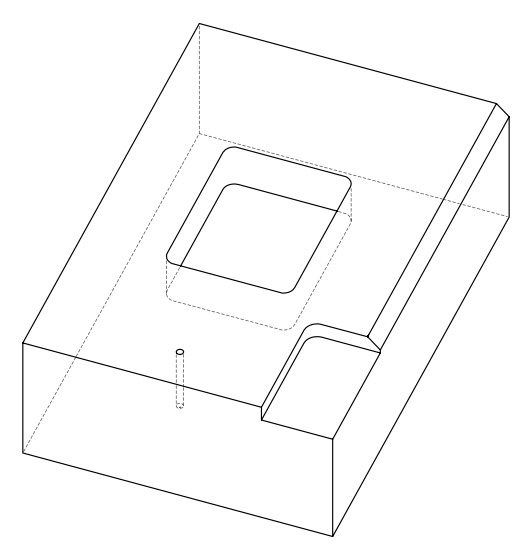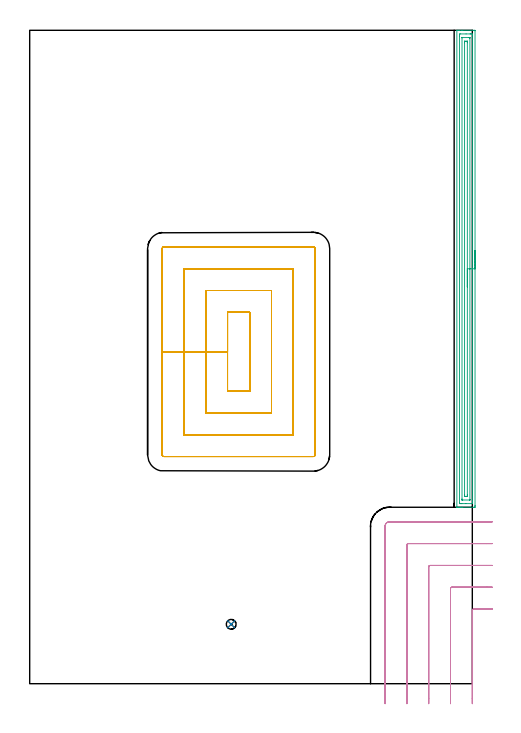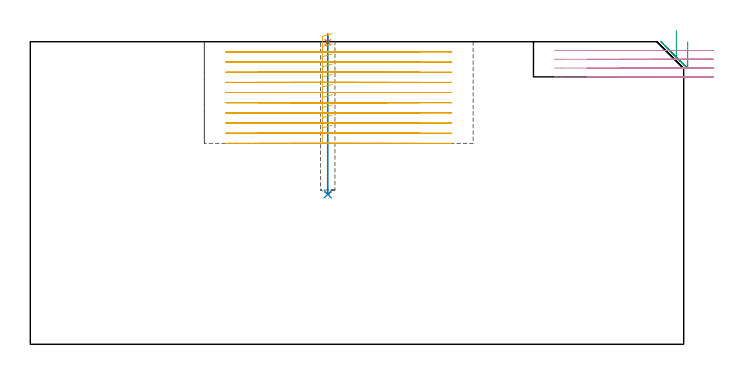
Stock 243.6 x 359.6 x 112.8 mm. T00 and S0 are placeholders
(PLAN: 5 operations, 3 tool changes, 36 min)
(1 SPOT_DRILL | STEP1POCKET | NXT0321_9005460120000 | 0.03 min | 0 mm3)
(2 DRILL_BLIND_HOLE_INTO_CENTER | STEP1POCKET | UGT0301_449 | 0.24 min | 1264 mm3)
(3 AREA_MILL | FG_CHAMFER_SURFACE | UGT0205_001 | 8.62 min | 13420 mm3)
(4 MILL_CORNER_NOTCH_RECTANGULAR | CORNER_NOTCH_RECTANGULAR | NXT0201_012 | Follow Part, ap 4, ae 75% | 4.9 min | 70756 mm3)
(5 MILL_RECTANGULAR_POCKET | POCKET_RECTANGULAR_STRAIGHT | NXT0201_012 | Follow Part, ap 4, ae 75% | 22.22 min | 496319 mm3)
(TOOL NXT0321_9005460120000 | NC Spot Drill, 142deg, 12mm, Carbide, Uncoated | D12 PA142 FL30 Z2)
(TOOL UGT0301_449 | Carbide Drill 5.4 mm | D5.4 PA118 FL57 Z2)
(TOOL UGT0205_001 | Chamfer Mill 20 x 3 x 45 deg. | D20 FL50 Z2)
(TOOL NXT0201_012 | ENDMILL 16mm [2P460-1600-NA 1630] | D16 FL38 Z6)
(OP 1 SPOT_DRILL)
G17 G21 G94 G90
T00 M6
G54
G17 G0 G90 X110.9 Y32.7 S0 M3
G43 Z122.8 H0
G94 G81 G98 Z112.568 F250. R115.8
G80
M5
M2
(OP 2 DRILL_BLIND_HOLE_INTO_CENTER)
G17 G21 G94 G90
T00 M6
G54
G17 G0 G90 X110.9 Y32.7 S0 M3
G43 Z122.8 H0
G94 G81 G98 Z55.9 F250. R114.8
G80
M5
M2
(OP 3 AREA_MILL)
G17 G21 G94 G90
T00 M6
G54
G17 G0 G90 X245.1 Y238.35 S1061 M3
G43 Z122.8 H0
Z112.8
G94 G1 Y238.312 Z111.928 F250.
Y238.198 Z111.064
Y238.009 Z110.212
Y237.747 Z109.38
Y237.413 Z108.574
Y237.01 Z107.8
Y236.542 Z107.064
Y236.011 Z106.372
Y235.421 Z105.729
Y234.778 Z105.14
Y234.086 Z104.608
Y233.35 Z104.14
Y232.576 Z103.737
Y231.77 Z103.403
Y230.938 Z103.141
Y230.087 Z102.952
Y229.222 Z102.838
Y228.35 Z102.8
Y98.031
X245.099 Y97.697 Z102.801
X245.094 Y97.146 Z102.804
X245.092 Y97.108 Z102.806
X244.544 Y97.1 Z103.353
X238.322 Z109.572
X237.734 Z110.163
X237.433 Z110.463
X236.845 Z111.051
X236.544 Z111.351
X235.943 Z111.956
X235.475 Z112.424
X235.136 Y97.107 Z112.756
X235.103 Y97.11 Z112.788
X235.1 Y97.251 Z112.8
Y359.449
X235.103 Y359.591 Z112.788
X235.137 Y359.6 Z112.753
X235.476 Z112.423
X235.943 Z111.956
X236.544 Z111.351
X237.734 Z110.163
X238.322 Z109.572
X244.544 Z103.353
X244.841 Y359.598 Z103.056
X245.092 Y359.59 Z102.806
X245.099 Y359.339 Z102.799
X245.1 Y228.35 Z102.8
X243.686 Z104.214
Y100.372
X243.685 Y99.48 Z104.215
X243.684 Y99.452 Z104.216
X243.656 Y99.11 Z104.244
X243.144 Y99.102 Z104.756
X240.035 Y99.1 Z107.865
X237.812 Z110.088
X237.433 Z110.467
X236.922 Y99.102 Z110.978
X236.544 Y99.11 Z111.356
X236.516 Y99.48 Z111.384
X236.515 Y99.51 Z111.385
X236.514 Y356.328 Z111.386
X236.515 Y357.22 Z111.385
X236.516 Y357.248 Z111.384
X236.544 Y357.59 Z111.356
X237.056 Y357.598 Z110.844
X240.165 Y357.6 Z107.735
X242.388 Z105.512
X242.767 Z105.133
X243.278 Y357.598 Z104.622
X243.656 Y357.59 Z104.244
X243.684 Y357.22 Z104.216
X243.685 Y357.19 Z104.215
X243.686 Y228.35 Z104.214
X242.272 Z105.628
X242.271 Y101.264 Z105.629
X242.27 Y101.165 Z105.63
X242.267 Y101.118 Z105.633
X242.266 Y101.113 Z105.634
X242.251 Y101.108 Z105.649
X242.205 Y101.104 Z105.695
X242.041 Y101.1 Z105.859
X238.322 Z109.578
X238.159 Y101.102 Z109.741
X238.05 Y101.105 Z109.85
X237.963 Y101.11 Z109.937
X237.935 Y101.118 Z109.965
X237.934 Y101.134 Z109.966
X237.931 Y101.264 Z109.969
X237.929 Y101.659 Z109.971
Y355.436
X237.93 Y355.535 Z109.97
X237.933 Y355.582 Z109.967
X237.934 Y355.587 Z109.966
X237.949 Y355.592 Z109.951
X237.995 Y355.596 Z109.905
X238.159 Y355.6 Z109.741
X241.878 Z106.022
X242.041 Y355.598 Z105.859
X242.15 Y355.595 Z105.75
X242.237 Y355.59 Z105.663
X242.265 Y355.582 Z105.635
X242.266 Y355.566 Z105.634
X242.269 Y355.436 Z105.631
X242.271 Y355.041 Z105.629
X242.272 Y228.35 Z105.628
X240.857 Z107.043
Y103.94
X240.855 Y103.182 Z107.045
X240.853 Y103.13 Z107.047
X240.851 Y103.111 Z107.049
X240.831 Y103.109 Z107.069
X240.728 Y103.104 Z107.172
X240.518 Y103.101 Z107.382
X239.661 Z108.239
X239.467 Y103.103 Z108.433
X239.371 Y103.108 Z108.529
X239.351 Y103.11 Z108.549
X239.349 Y103.122 Z108.551
X239.347 Y103.158 Z108.553
X239.343 Y103.807 Z108.557
Y103.94
Y352.76
X239.345 Y353.518 Z108.555
X239.347 Y353.57 Z108.553
X239.349 Y353.589 Z108.551
X239.369 Y353.591 Z108.531
X239.472 Y353.596 Z108.428
X239.682 Y353.599 Z108.218
X240.539 Z107.361
X240.733 Y353.597 Z107.167
X240.829 Y353.592 Z107.071
X240.849 Y353.59 Z107.051
X240.851 Y353.578 Z107.049
X240.853 Y353.542 Z107.047
X240.857 Y352.893 Z107.043
Y352.76
Y228.35
Y227.479 Z107.081
Y226.614 Z107.195
Y225.762 Z107.383
Y224.93 Z107.646
Y224.124 Z107.98
Y223.35 Z108.382
Y222.614 Z108.851
Y221.922 Z109.382
Y221.279 Z109.972
Y220.69 Z110.615
Y220.159 Z111.307
Y219.69 Z112.043
Y219.287 Z112.816
Y218.953 Z113.622
Y218.691 Z114.454
Y218.502 Z115.306
Y218.388 Z116.171
Y218.35 Z117.043
G0 Z122.8
M5
M2
(OP 4 MILL_CORNER_NOTCH_RECTANGULAR)
G17 G21 G94 G90
T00 M6
G54
G17 G0 G90 X254.6 Y41.1 S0 M3
G43 Z122.8 H1
Z109.525
G94 G1 X251.6 F250.
X244.395 F500.
G3 X243.6 Y40.305 R0.8
G1 Y-8.
Y-11. F250.
G0 Z122.8
X254.6 Y53.1
Z109.525
G1 X251.6
X232.395 F500.
G3 X231.6 Y52.305 R0.8
G1 Y-8.
Y-11. F250.
G0 Z122.8
X254.6 Y65.1
Z109.525
G1 X251.6
X220.396 F500.
G3 X219.6 Y64.304 R0.8
G1 Y-8.
Y-11. F250.
G0 Z122.8
X254.6 Y77.1
Z109.525
G1 X251.6
X208.396 F500.
G3 X207.6 Y76.304 R0.8
G1 Y-8.
Y-11. F250.
G0 Z122.8
X254.599 Y89.1
Z109.525
G1 X251.599
X198. F500.
G3 X195.6 Y86.7 R2.4
G1 Y-8.
Y-11. F250.
G0 Z122.8
X254.6 Y41.1
Z106.25
G1 X251.6
X244.395 F500.
G3 X243.6 Y40.305 R0.8
G1 Y-8.
Y-11. F250.
G0 Z122.8
X254.6 Y53.1
Z106.25
G1 X251.6
X232.396 F500.
G3 X231.6 Y52.304 R0.8
G1 Y-8.
Y-11. F250.
G0 Z122.8
X254.6 Y65.1
Z106.25
G1 X251.6
X220.396 F500.
G3 X219.6 Y64.304 R0.8
G1 Y-8.
Y-11. F250.
G0 Z122.8
X254.6 Y77.1
Z106.25
G1 X251.6
X208.396 F500.
G3 X207.6 Y76.304 R0.8
G1 Y-8.
Y-11. F250.
G0 Z122.8
X254.6 Y89.1
Z106.25
G1 X251.6
X198. F500.
G3 X195.6 Y86.7 R2.4
G1 Y-8.
Y-11. F250.
G0 Z122.8
X254.6 Y41.1
Z102.975
G1 X251.6
X244.395 F500.
G3 X243.6 Y40.305 R0.8
G1 Y-8.
Y-11. F250.
G0 Z122.8
X254.6 Y53.1
Z102.975
G1 X251.6
X232.396 F500.
G3 X231.6 Y52.304 R0.8
G1 Y-8.
Y-11. F250.
G0 Z122.8
X254.6 Y65.1
Z102.975
G1 X251.6
X220.396 F500.
G3 X219.6 Y64.304 R0.8
G1 Y-8.
Y-11. F250.
G0 Z122.8
X254.6 Y77.1
Z102.975
G1 X251.6
X208.396 F500.
G3 X207.6 Y76.304 R0.8
G1 Y-8.
Y-11. F250.
G0 Z122.8
X254.6 Y89.1
Z102.975
G1 X251.6
X198. F500.
G3 X195.6 Y86.7 R2.4
G1 Y-8.
Y-11. F250.
G0 Z122.8
X254.6 Y41.1
Z99.7
G1 X251.6
X244.395 F500.
G3 X243.6 Y40.305 R0.8
G1 Y-8.
Y-11. F250.
G0 Z122.8
X254.6 Y53.1
Z99.7
G1 X251.6
X232.395 F500.
G3 X231.6 Y52.305 R0.8
G1 Y-8.
Y-11. F250.
G0 Z122.8
X254.6 Y65.1
Z99.7
G1 X251.6
X220.396 F500.
G3 X219.6 Y64.304 R0.8
G1 Y-8.
Y-11. F250.
G0 Z122.8
X254.6 Y77.1
Z99.7
G1 X251.6
X208.396 F500.
G3 X207.6 Y76.304 R0.8
G1 Y-8.
Y-11. F250.
G0 Z122.8
X254.6 Y89.1
Z99.7
G1 X251.6
X198. F500.
G3 X195.6 Y86.7 R2.4
G1 Y-8.
Y-11. F250.
G0 Z122.8
M5
M2
(OP 5 MILL_RECTANGULAR_POCKET)
G17 G21 G94 G90
T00 M6
G54
G17 G0 G90 X112.541 Y204.4 S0 M3
G43 Z122.8 H1
Z115.8
G94 G1 X108.9 Z114.824 F250.
Y182.7 Z109.01
Y161. F500.
X121.1
Y204.4
X108.9
Y182.7
X96.9
Y149.
X133.1
Y216.4
X96.9
Y182.7
X84.9
Y137.
X145.1
Y228.4
X84.9
Y182.7
X72.9
Y126.
G3 X73.9 Y125. R1.
G1 X156.1
G3 X157.1 Y126. R1.
G1 Y239.4
G3 X156.1 Y240.4 R1.
G1 X73.9
G3 X72.9 Y239.4 R1.
G1 Y182.7
Y181.7
G0 X112.541 Y204.4 Z112.01
G1 X108.9 Z111.034 F250.
Y182.7 Z105.22
Y161. F500.
X121.1
Y204.4
X108.9
Y182.7
X96.9
Y149.
X133.1
Y216.4
X96.9
Y182.7
X84.9
Y137.
X145.1
Y228.4
X84.9
Y182.7
X72.9
Y126.
G3 X73.9 Y125. R1.
G1 X156.1
G3 X157.1 Y126. R1.
G1 Y239.4
G3 X156.1 Y240.4 R1.
G1 X73.9
G3 X72.9 Y239.4 R1.
G1 Y182.7
Y181.7
G0 X112.541 Y204.4 Z108.22
G1 X108.9 Z107.244 F250.
Y182.7 Z101.43
Y161. F500.
X121.1
Y204.4
X108.9
Y182.7
X96.9
Y149.
X133.1
Y216.4
X96.9
Y182.7
X84.9
Y137.
X145.1
Y228.4
X84.9
Y182.7
X72.9
Y126.
G3 X73.9 Y125. R1.
G1 X156.1
G3 X157.1 Y126. R1.
G1 Y239.4
G3 X156.1 Y240.4 R1.
G1 X73.9
G3 X72.9 Y239.4 R1.
G1 Y182.7
Y181.7
G0 X112.541 Y204.4 Z104.43
G1 X108.9 Z103.454 F250.
Y182.7 Z97.64
Y161. F500.
X121.1
Y204.4
X108.9
Y182.7
X96.9
Y149.
X133.1
Y216.4
X96.9
Y182.7
X84.9
Y137.
X145.1
Y228.4
X84.9
Y182.7
X72.9
Y126.
G3 X73.9 Y125. R1.
G1 X156.1
G3 X157.1 Y126. R1.
G1 Y239.4
G3 X156.1 Y240.4 R1.
G1 X73.9
G3 X72.9 Y239.4 R1.
G1 Y182.7
Y181.7
G0 X112.541 Y204.4 Z100.64
G1 X108.9 Z99.664 F250.
Y182.7 Z93.85
Y161. F500.
X121.1
Y204.4
X108.9
Y182.7
X96.9
Y149.
X133.1
Y216.4
X96.9
Y182.7
X84.9
Y137.
X145.1
Y228.4
X84.9
Y182.7
X72.9
Y126.
G3 X73.9 Y125. R1.
G1 X156.1
G3 X157.1 Y126. R1.
G1 Y239.4
G3 X156.1 Y240.4 R1.
G1 X73.9
G3 X72.9 Y239.4 R1.
G1 Y182.7
Y181.7
G0 X112.541 Y204.4 Z96.85
G1 X108.9 Z95.874 F250.
Y182.7 Z90.06
Y161. F500.
X121.1
Y204.4
X108.9
Y182.7
X96.9
Y149.
X133.1
Y216.4
X96.9
Y182.7
X84.9
Y137.
X145.1
Y228.4
X84.9
Y182.7
X72.9
Y126.
G3 X73.9 Y125. R1.
G1 X156.1
G3 X157.1 Y126. R1.
G1 Y239.4
G3 X156.1 Y240.4 R1.
G1 X73.9
G3 X72.9 Y239.4 R1.
G1 Y182.7
Y181.7
G0 X112.541 Y204.4 Z93.06
G1 X108.9 Z92.084 F250.
Y182.7 Z86.27
Y161. F500.
X121.1
Y204.4
X108.9
Y182.7
X96.9
Y149.
X133.1
Y216.4
X96.9
Y182.7
X84.9
Y137.
X145.1
Y228.4
X84.9
Y182.7
X72.9
Y126.
G3 X73.9 Y125. R1.
G1 X156.1
G3 X157.1 Y126. R1.
G1 Y239.4
G3 X156.1 Y240.4 R1.
G1 X73.9
G3 X72.9 Y239.4 R1.
G1 Y182.7
Y181.7
G0 X112.541 Y204.4 Z89.27
G1 X108.9 Z88.294 F250.
Y182.7 Z82.48
Y161. F500.
X121.1
Y204.4
X108.9
Y182.7
X96.9
Y149.
X133.1
Y216.4
X96.9
Y182.7
X84.9
Y137.
X145.1
Y228.4
X84.9
Y182.7
X72.9
Y126.
G3 X73.9 Y125. R1.
G1 X156.1
G3 X157.1 Y126. R1.
G1 Y239.4
G3 X156.1 Y240.4 R1.
G1 X73.9
G3 X72.9 Y239.4 R1.
G1 Y182.7
Y181.7
G0 X112.541 Y204.4 Z85.48
G1 X108.9 Z84.504 F250.
Y182.7 Z78.69
Y161. F500.
X121.1
Y204.4
X108.9
Y182.7
X96.9
Y149.
X133.1
Y216.4
X96.9
Y182.7
X84.9
Y137.
X145.1
Y228.4
X84.9
Y182.7
X72.9
Y126.
G3 X73.9 Y125. R1.
G1 X156.1
G3 X157.1 Y126. R1.
G1 Y239.4
G3 X156.1 Y240.4 R1.
G1 X73.9
G3 X72.9 Y239.4 R1.
G1 Y182.7
Y181.7
G0 X112.541 Y204.4 Z81.69
G1 X108.9 Z80.714 F250.
Y182.7 Z74.9
Y161. F500.
X121.1
Y204.4
X108.9
Y182.7
X96.9
Y149.
X133.1
Y216.4
X96.9
Y182.7
X84.9
Y137.
X145.1
Y228.4
X84.9
Y182.7
X72.9
Y126.
G3 X73.9 Y125. R1.
G1 X156.1
G3 X157.1 Y126. R1.
G1 Y239.4
G3 X156.1 Y240.4 R1.
G1 X73.9
G3 X72.9 Y239.4 R1.
G1 Y182.7
Y181.7
G0 Z122.8
M5
M2
